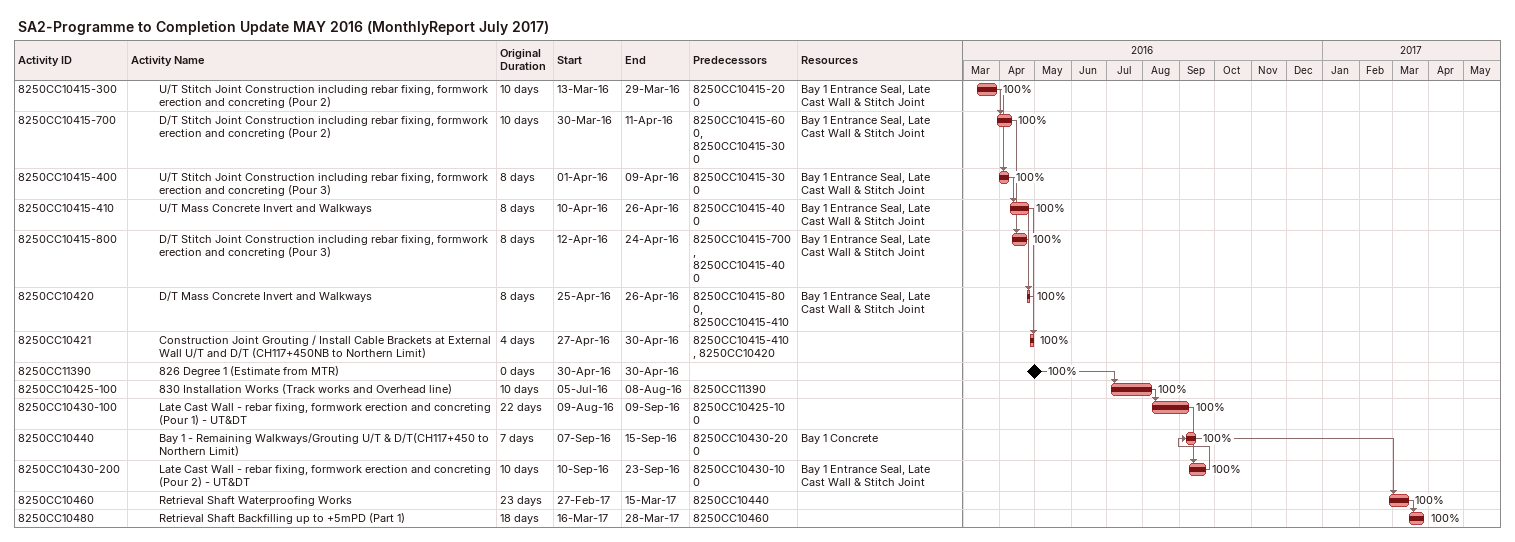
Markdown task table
SA2-Programme to Completion Update MAY 2016 (MonthlyReport July 2017)

| ID | Level | Task | Original duration | Start | Finish | Predecessors | Resources | % complete |
|---|---|---|---|---|---|---|---|---|
| 8250CC10415-300 | 4 | U/T Stitch Joint Construction including rebar fixing, formwork erection and concreting (Pour 2) | 10d | 2016-03-13 | 2016-03-29 | 8250CC10415-200 | Bay 1 Entrance Seal, Late Cast Wall & Stitch Joint | 100 |
| 8250CC10415-700 | 4 | D/T Stitch Joint Construction including rebar fixing, formwork erection and concreting (Pour 2) | 10d | 2016-03-30 | 2016-04-11 | 8250CC10415-600, 8250CC10415-300 | Bay 1 Entrance Seal, Late Cast Wall & Stitch Joint | 100 |
| 8250CC10415-400 | 4 | U/T Stitch Joint Construction including rebar fixing, formwork erection and concreting (Pour 3) | 8d | 2016-04-01 | 2016-04-09 | 8250CC10415-300 | Bay 1 Entrance Seal, Late Cast Wall & Stitch Joint | 100 |
| 8250CC10415-410 | 4 | U/T Mass Concrete Invert and Walkways | 8d | 2016-04-10 | 2016-04-26 | 8250CC10415-400 | Bay 1 Entrance Seal, Late Cast Wall & Stitch Joint | 100 |
| 8250CC10415-800 | 4 | D/T Stitch Joint Construction including rebar fixing, formwork erection and concreting (Pour 3) | 8d | 2016-04-12 | 2016-04-24 | 8250CC10415-700, 8250CC10415-400 | Bay 1 Entrance Seal, Late Cast Wall & Stitch Joint | 100 |
| 8250CC10420 | 4 | D/T Mass Concrete Invert and Walkways | 8d | 2016-04-25 | 2016-04-26 | 8250CC10415-800, 8250CC10415-410 | Bay 1 Entrance Seal, Late Cast Wall & Stitch Joint | 100 |
| 8250CC10421 | 4 | Construction Joint Grouting / Install Cable Brackets at External Wall U/T and D/T (CH117+450NB to Northern Limit) | 4d | 2016-04-27 | 2016-04-30 | 8250CC10415-410, 8250CC10420 |  | 100 |
| 8250CC11390 | 4 | 826 Degree 1 (Estimate from MTR) | 0d | 2016-04-30 | 2016-04-30 |  |  | 100 |
| 8250CC10425-100 | 4 | 830 Installation Works (Track works and Overhead line) | 10d | 2016-07-05 | 2016-08-08 | 8250CC11390 |  | 100 |
| 8250CC10430-100 | 4 | Late Cast Wall - rebar fixing, formwork erection and concreting (Pour 1) - UT&DT | 22d | 2016-08-09 | 2016-09-09 | 8250CC10425-100 |  | 100 |
| 8250CC10440 | 4 | Bay 1 - Remaining Walkways/Grouting U/T & D/T(CH117+450 to Northern Limit) | 7d | 2016-09-07 | 2016-09-15 | 8250CC10430-200 | Bay 1 Concrete | 100 |
| 8250CC10430-200 | 4 | Late Cast Wall - rebar fixing, formwork erection and concreting (Pour 2) - UT&DT | 10d | 2016-09-10 | 2016-09-23 | 8250CC10430-100 | Bay 1 Entrance Seal, Late Cast Wall & Stitch Joint | 100 |
| 8250CC10460 | 4 | Retrieval Shaft Waterproofing Works | 23d | 2017-02-27 | 2017-03-15 | 8250CC10440 |  | 100 |
| 8250CC10480 | 4 | Retrieval Shaft Backfilling up to +5mPD (Part 1) | 18d | 2017-03-16 | 2017-03-28 | 8250CC10460 |  | 100 |
